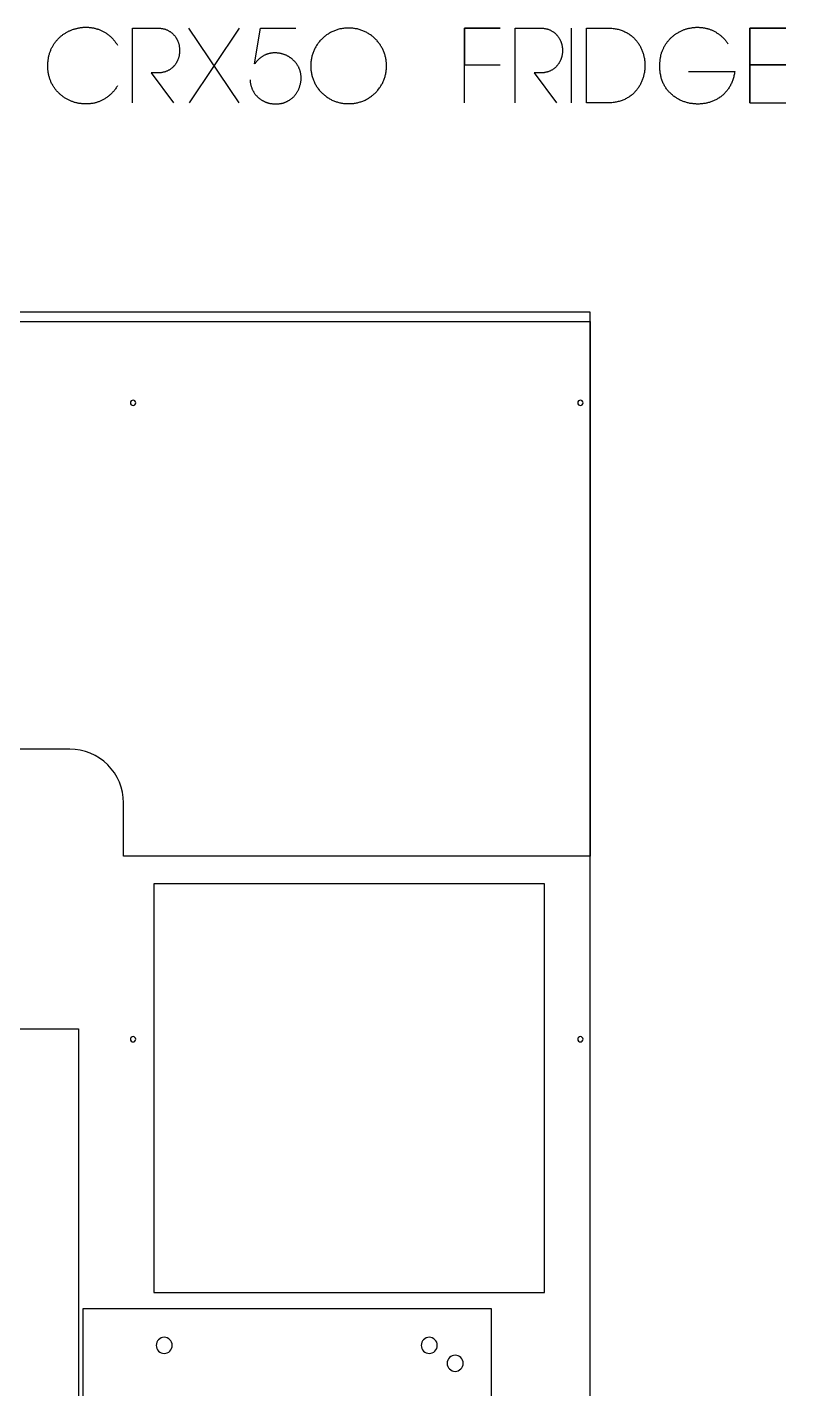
# Model space of a CAD drawing. Extents: x -767 to 5144, y -506 to 2808.
# Drawn here: x 4435 to 5144, y 1433 to 2706 of the extents above; entities that cross this region are included whole.
import ezdxf

# ---------------------------------------------------------------- set-up
doc = ezdxf.new("R2010")
doc.units = 0
doc.layers.add('LAYER_1', color=18, linetype='CONTINUOUS')
doc.layers.add('T5_LOGOLAYER_21', color=18, linetype='CONTINUOUS')

msp = doc.modelspace()

# ---------------------------------------------------------------- linework, layer by layer
at = {"layer": 'LAYER_1'}
for points in [[(3740.9, 0), (4960.9, 0), (4960.9, 2440), (3740.9, 2440)], [(4766.9, 766), (4868.9, 766), (4868.9, 1508), (4486.9, 1508), (4486.9, 766)]]:
    msp.add_lwpolyline(points, close=True, dxfattribs=at)
for points in [[(4534, 2357.6, 0.414214), (4531.5, 2355.1, 0.414214), (4534, 2352.6, 0.414214), (4536.5, 2355.1, 0.414214)], [(4951.9, 2357.6, 0.414214), (4949.4, 2355.1, 0.414214), (4951.9, 2352.6, 0.414214), (4954.4, 2355.1, 0.414214)], [(4534, 1762.6, 0.414214), (4531.5, 1760.1, 0.414214), (4534, 1757.6, 0.414214), (4536.5, 1760.1, 0.414214)], [(4951.9, 1762.6, 0.414214), (4949.4, 1760.1, 0.414214), (4951.9, 1757.6, 0.414214), (4954.4, 1760.1, 0.414214)], [(4563.1, 1481.5, 0.414214), (4555.6, 1474, 0.414214), (4563.1, 1466.5, 0.414214), (4570.6, 1474, 0.414214)], [(4810.7, 1481.5, 0.414214), (4803.2, 1474, 0.414214), (4810.7, 1466.5, 0.414214), (4818.2, 1474, 0.414214)], [(4834.9, 1464.7, 0.414214), (4827.4, 1457.2, 0.414214), (4834.9, 1449.7, 0.414214), (4842.4, 1457.2, 0.414214)]]:
    msp.add_lwpolyline(points, format="xyb", close=True, dxfattribs=at)
at = {"layer": 'T5_LOGOLAYER_21'}
for points in [[(4519.5, 2651.6), (4519.1, 2650.8), (4518.6, 2650.1), (4518.2, 2649.5), (4517.7, 2648.8), (4517.2, 2648.1), (4516.7, 2647.5), (4516.2, 2646.9), (4515.7, 2646.3), (4515.2, 2645.7), (4514.7, 2645.1), (4514.1, 2644.5), (4513.6, 2644), (4513, 2643.5), (4512.4, 2642.9), (4511.9, 2642.4), (4511.3, 2642), (4510.7, 2641.5), (4510.1, 2641.1), (4509.5, 2640.6), (4508.9, 2640.2), (4508.3, 2639.8), (4507.7, 2639.4), (4507.1, 2639), (4506.4, 2638.7), (4505.8, 2638.3), (4505.2, 2638), (4504.5, 2637.7), (4503.9, 2637.4), (4503.2, 2637.1), (4502.6, 2636.9), (4501.9, 2636.6), (4501.2, 2636.4), (4500.6, 2636.1), (4499.9, 2635.9), (4499.2, 2635.7), (4498.5, 2635.6), (4497.9, 2635.4), (4497.2, 2635.2), (4496.5, 2635.1), (4495.8, 2635), (4495.1, 2634.9), (4494.4, 2634.8), (4493.8, 2634.7), (4493.1, 2634.6), (4492.4, 2634.6), (4491.7, 2634.5), (4491, 2634.5), (4490.3, 2634.5), (4489.6, 2634.5), (4488.9, 2634.5), (4488.2, 2634.5), (4487.5, 2634.6), (4486.8, 2634.6), (4486.1, 2634.7), (4485.5, 2634.8), (4484.8, 2634.9), (4484.1, 2635), (4483.4, 2635.1), (4482.7, 2635.2), (4482, 2635.4), (4481.4, 2635.5), (4480.7, 2635.7), (4480, 2635.9), (4479.4, 2636), (4478.7, 2636.3), (4478, 2636.5), (4477.4, 2636.7), (4476.7, 2636.9), (4476.1, 2637.2), (4475.5, 2637.5), (4474.8, 2637.7), (4474.2, 2638), (4473.6, 2638.3), (4473, 2638.7), (4472.4, 2639), (4471.7, 2639.3), (4471.2, 2639.7), (4470.6, 2640), (4470, 2640.4), (4469.4, 2640.8), (4468.8, 2641.2), (4468.3, 2641.6), (4467.7, 2642), (4467.2, 2642.4), (4466.6, 2642.9), (4466.1, 2643.3), (4465.6, 2643.8), (4465.1, 2644.2), (4464.6, 2644.7), (4464.1, 2645.2), (4463.6, 2645.7), (4463.1, 2646.2), (4462.6, 2646.8), (4462.2, 2647.3), (4461.7, 2647.8), (4461.3, 2648.4), (4460.9, 2649), (4460.5, 2649.5), (4460.1, 2650.1), (4459.7, 2650.7), (4459.3, 2651.3), (4458.9, 2651.9), (4458.6, 2652.6), (4458.2, 2653.2), (4457.9, 2653.8), (4457.6, 2654.5), (4457.3, 2655.2), (4457, 2655.8), (4456.7, 2656.5), (4456.5, 2657.2), (4456.2, 2657.9), (4456, 2658.6), (4455.8, 2659.3), (4455.6, 2660.1), (4455.4, 2660.8), (4455.2, 2661.5), (4455.1, 2662.3), (4454.9, 2663.1), (4454.8, 2663.8), (4454.7, 2664.6), (4454.6, 2665.4), (4454.5, 2666.2), (4454.5, 2667), (4454.4, 2667.8), (4454.4, 2668.7), (4454.4, 2669.5), (4454.4, 2670.3), (4454.4, 2671.2), (4454.5, 2672), (4454.5, 2672.8), (4454.5, 2673.6), (4454.6, 2674.4), (4454.7, 2675.2), (4454.8, 2676), (4454.9, 2676.8), (4455, 2677.5), (4455.1, 2678.3), (4455.3, 2679.1), (4455.4, 2679.8), (4455.6, 2680.5), (4455.8, 2681.2), (4456, 2682), (4456.3, 2682.7), (4456.5, 2683.4), (4456.8, 2684), (4457, 2684.7), (4457.3, 2685.4), (4457.6, 2686.1), (4457.9, 2686.7), (4458.2, 2687.3), (4458.6, 2688), (4458.9, 2688.6), (4459.3, 2689.2), (4459.6, 2689.8), (4460, 2690.4), (4460.4, 2691), (4460.8, 2691.6), (4461.2, 2692.1), (4461.6, 2692.7), (4462.1, 2693.2), (4462.5, 2693.7), (4463, 2694.3), (4463.4, 2694.8), (4463.9, 2695.3), (4464.4, 2695.8), (4464.9, 2696.2), (4465.4, 2696.7), (4465.9, 2697.2), (4466.4, 2697.6), (4466.9, 2698.1), (4467.4, 2698.5), (4468, 2698.9), (4468.5, 2699.3), (4469.1, 2699.7), (4469.6, 2700.1), (4470.2, 2700.5), (4470.8, 2700.8), (4471.4, 2701.2), (4472, 2701.5), (4472.6, 2701.8), (4473.2, 2702.2), (4473.8, 2702.5), (4474.4, 2702.8), (4475, 2703), (4475.6, 2703.3), (4476.2, 2703.6), (4476.9, 2703.8), (4477.5, 2704.1), (4478.2, 2704.3), (4478.8, 2704.5), (4479.5, 2704.7), (4480.1, 2704.9), (4480.8, 2705.1), (4481.4, 2705.2), (4482.1, 2705.4), (4482.7, 2705.5), (4483.4, 2705.7), (4484.1, 2705.8), (4484.8, 2705.9), (4485.4, 2706), (4486.1, 2706), (4486.8, 2706.1), (4487.5, 2706.2), (4488.1, 2706.2), (4488.8, 2706.2), (4489.5, 2706.2), (4490.2, 2706.2), (4490.9, 2706.2), (4491.5, 2706.2), (4492.2, 2706.2), (4492.9, 2706.1), (4493.6, 2706.1), (4494.3, 2706), (4494.9, 2705.9), (4495.6, 2705.8), (4496.3, 2705.7), (4497, 2705.6), (4497.6, 2705.4), (4498.3, 2705.3), (4499, 2705.1), (4499.6, 2704.9), (4500.3, 2704.7), (4500.9, 2704.5), (4501.6, 2704.3), (4502.2, 2704), (4502.9, 2703.8), (4503.5, 2703.5), (4504.2, 2703.2), (4504.8, 2702.9), (4505.4, 2702.6), (4506.1, 2702.3), (4506.7, 2702), (4507.3, 2701.6), (4507.9, 2701.2), (4508.5, 2700.9), (4509.1, 2700.5), (4509.7, 2700), (4510.3, 2699.6), (4510.9, 2699.2), (4511.4, 2698.7), (4512, 2698.3), (4512.6, 2697.8), (4513.1, 2697.3), (4513.7, 2696.7), (4514.2, 2696.2), (4514.7, 2695.7), (4515.3, 2695.1), (4515.8, 2694.5), (4516.3, 2693.9), (4516.8, 2693.3), (4517.3, 2692.7), (4517.7, 2692.1), (4518.2, 2691.4), (4518.7, 2690.8), (4519.1, 2690.1), (4519.5, 2689.4)], [(4533.4, 2635.5), (4533.4, 2705.5), (4556.5, 2705.5), (4557.2, 2705.5), (4557.8, 2705.4), (4558.4, 2705.4), (4559, 2705.3), (4559.7, 2705.3), (4560.3, 2705.2), (4560.8, 2705.1), (4561.4, 2705), (4562, 2704.9), (4562.5, 2704.7), (4563.1, 2704.6), (4563.6, 2704.4), (4564.2, 2704.3), (4564.7, 2704.1), (4565.2, 2703.9), (4565.7, 2703.7), (4566.2, 2703.4), (4566.7, 2703.2), (4567.1, 2703), (4567.6, 2702.7), (4568, 2702.4), (4568.5, 2702.2), (4568.9, 2701.9), (4569.3, 2701.6), (4569.7, 2701.3), (4570.1, 2701), (4570.5, 2700.7), (4570.9, 2700.3), (4571.2, 2700), (4571.6, 2699.6), (4571.9, 2699.3), (4572.2, 2698.9), (4572.6, 2698.5), (4572.9, 2698.2), (4573.2, 2697.8), (4573.5, 2697.4), (4573.8, 2697), (4574, 2696.6), (4574.3, 2696.1), (4574.5, 2695.7), (4574.8, 2695.3), (4575, 2694.9), (4575.2, 2694.4), (4575.4, 2694), (4575.6, 2693.5), (4575.8, 2693.1), (4576, 2692.6), (4576.2, 2692.2), (4576.3, 2691.7), (4576.5, 2691.2), (4576.6, 2690.8), (4576.8, 2690.3), (4576.9, 2689.8), (4577, 2689.4), (4577.1, 2688.9), (4577.2, 2688.4), (4577.2, 2687.9), (4577.3, 2687.4), (4577.4, 2686.9), (4577.4, 2686.4), (4577.5, 2685.9), (4577.5, 2685.5), (4577.5, 2685), (4577.5, 2684.5), (4577.5, 2684), (4577.5, 2683.5), (4577.5, 2683), (4577.4, 2682.5), (4577.4, 2682), (4577.3, 2681.5), (4577.2, 2681), (4577.2, 2680.6), (4577.1, 2680.1), (4577, 2679.6), (4576.9, 2679.1), (4576.8, 2678.6), (4576.6, 2678.2), (4576.5, 2677.7), (4576.3, 2677.2), (4576.2, 2676.8), (4576, 2676.3), (4575.8, 2675.8), (4575.6, 2675.4), (4575.4, 2674.9), (4575.2, 2674.5), (4575, 2674.1), (4574.8, 2673.6), (4574.5, 2673.2), (4574.3, 2672.8), (4574, 2672.4), (4573.8, 2672), (4573.5, 2671.6), (4573.2, 2671.2), (4572.9, 2670.8), (4572.6, 2670.4), (4572.2, 2670), (4571.9, 2669.7), (4571.6, 2669.3), (4571.2, 2669), (4570.9, 2668.6), (4570.5, 2668.3), (4570.1, 2668), (4569.7, 2667.6), (4569.3, 2667.3), (4568.9, 2667), (4568.5, 2666.8), (4568, 2666.5), (4567.6, 2666.2), (4567.1, 2666), (4566.7, 2665.7), (4566.2, 2665.5), (4565.7, 2665.3), (4565.2, 2665.1), (4564.7, 2664.9), (4564.2, 2664.7), (4563.6, 2664.5), (4563.1, 2664.3), (4562.5, 2664.2), (4562, 2664.1), (4561.4, 2663.9), (4560.8, 2663.8), (4560.3, 2663.7), (4559.7, 2663.7), (4559, 2663.6), (4558.4, 2663.5), (4557.8, 2663.5), (4557.2, 2663.5), (4556.5, 2663.5), (4550.9, 2663.5), (4571.9, 2635.5)], [(4585.9, 2705.5), (4632.8, 2635.5)], [(4586.6, 2635.5), (4633.5, 2705.5)], [(4643.3, 2657.2), (4643.3, 2656.5), (4643.4, 2655.9), (4643.5, 2655.3), (4643.5, 2654.7), (4643.6, 2654.1), (4643.7, 2653.5), (4643.8, 2652.9), (4644, 2652.3), (4644.1, 2651.8), (4644.3, 2651.2), (4644.4, 2650.7), (4644.6, 2650.1), (4644.8, 2649.6), (4645, 2649.1), (4645.2, 2648.6), (4645.4, 2648.1), (4645.6, 2647.6), (4645.9, 2647.1), (4646.1, 2646.6), (4646.4, 2646.1), (4646.7, 2645.7), (4646.9, 2645.2), (4647.2, 2644.8), (4647.5, 2644.4), (4647.8, 2643.9), (4648.1, 2643.5), (4648.5, 2643.1), (4648.8, 2642.7), (4649.1, 2642.3), (4649.5, 2642), (4649.8, 2641.6), (4650.2, 2641.2), (4650.6, 2640.9), (4650.9, 2640.5), (4651.3, 2640.2), (4651.7, 2639.9), (4652.1, 2639.6), (4652.5, 2639.3), (4652.9, 2639), (4653.3, 2638.7), (4653.8, 2638.4), (4654.2, 2638.1), (4654.6, 2637.9), (4655.1, 2637.6), (4655.5, 2637.4), (4656, 2637.2), (4656.4, 2636.9), (4656.9, 2636.7), (4657.3, 2636.5), (4657.8, 2636.3), (4658.3, 2636.1), (4658.7, 2636), (4659.2, 2635.8), (4659.7, 2635.7), (4660.2, 2635.5), (4660.6, 2635.4), (4661.1, 2635.3), (4661.6, 2635.1), (4662.1, 2635), (4662.6, 2634.9), (4663.1, 2634.8), (4663.6, 2634.8), (4664.1, 2634.7), (4664.6, 2634.6), (4665.1, 2634.6), (4665.6, 2634.6), (4666.1, 2634.5), (4666.6, 2634.5), (4667.1, 2634.5), (4667.6, 2634.5), (4668.1, 2634.5), (4668.6, 2634.5), (4669.1, 2634.6), (4669.6, 2634.6), (4670.1, 2634.7), (4670.6, 2634.7), (4671.1, 2634.8), (4671.6, 2634.9), (4672.1, 2635), (4672.6, 2635.1), (4673.1, 2635.2), (4673.6, 2635.3), (4674.1, 2635.4), (4674.5, 2635.6), (4675, 2635.7), (4675.5, 2635.9), (4676, 2636.1), (4676.4, 2636.3), (4676.9, 2636.5), (4677.4, 2636.7), (4677.8, 2636.9), (4678.3, 2637.1), (4678.7, 2637.3), (4679.2, 2637.6), (4679.6, 2637.8), (4680.1, 2638.1), (4680.5, 2638.4), (4680.9, 2638.7), (4681.3, 2639), (4681.7, 2639.3), (4682.1, 2639.6), (4682.5, 2639.9), (4682.9, 2640.3), (4683.3, 2640.6), (4683.7, 2641), (4684.1, 2641.3), (4684.4, 2641.7), (4684.8, 2642.1), (4685.2, 2642.5), (4685.5, 2642.9), (4685.8, 2643.4), (4686.2, 2643.8), (4686.5, 2644.3), (4686.8, 2644.7), (4687.1, 2645.2), (4687.4, 2645.7), (4687.7, 2646.1), (4687.9, 2646.7), (4688.2, 2647.2), (4688.5, 2647.7), (4688.7, 2648.2), (4688.9, 2648.8), (4689.2, 2649.3), (4689.4, 2649.9), (4689.6, 2650.5), (4689.8, 2651.1), (4689.9, 2651.7), (4690.1, 2652.3), (4690.3, 2652.9), (4690.4, 2653.5), (4690.5, 2654.1), (4690.6, 2654.7), (4690.7, 2655.2), (4690.8, 2655.8), (4690.9, 2656.4), (4690.9, 2657), (4690.9, 2657.5), (4691, 2658.1), (4691, 2658.7), (4691, 2659.2), (4691, 2659.8), (4690.9, 2660.3), (4690.9, 2660.9), (4690.8, 2661.4), (4690.8, 2661.9), (4690.7, 2662.5), (4690.6, 2663), (4690.5, 2663.5), (4690.4, 2664), (4690.3, 2664.5), (4690.1, 2665), (4690, 2665.5), (4689.8, 2666), (4689.7, 2666.5), (4689.5, 2667), (4689.3, 2667.5), (4689.1, 2667.9), (4688.9, 2668.4), (4688.7, 2668.8), (4688.4, 2669.3), (4688.2, 2669.7), (4688, 2670.2), (4687.7, 2670.6), (4687.4, 2671), (4687.2, 2671.4), (4686.9, 2671.8), (4686.6, 2672.3), (4686.3, 2672.6), (4686, 2673), (4685.7, 2673.4), (4685.3, 2673.8), (4685, 2674.2), (4684.7, 2674.5), (4684.3, 2674.9), (4684, 2675.2), (4683.6, 2675.6), (4683.2, 2675.9), (4682.9, 2676.2), (4682.5, 2676.6), (4682.1, 2676.9), (4681.7, 2677.2), (4681.3, 2677.5), (4680.9, 2677.7), (4680.5, 2678), (4680.1, 2678.3), (4679.7, 2678.6), (4679.2, 2678.8), (4678.8, 2679.1), (4678.4, 2679.3), (4677.9, 2679.5), (4677.5, 2679.7), (4677, 2680), (4676.6, 2680.2), (4676.1, 2680.3), (4675.7, 2680.5), (4675.2, 2680.7), (4674.7, 2680.9), (4674.3, 2681), (4673.8, 2681.2), (4673.3, 2681.3), (4672.8, 2681.5), (4672.4, 2681.6), (4671.9, 2681.7), (4671.4, 2681.8), (4670.9, 2681.9), (4670.4, 2682), (4669.9, 2682), (4669.4, 2682.1), (4668.9, 2682.1), (4668.4, 2682.2), (4667.9, 2682.2), (4667.5, 2682.2), (4667, 2682.3), (4666.5, 2682.3), (4666, 2682.2), (4665.5, 2682.2), (4665, 2682.2), (4664.5, 2682.2), (4664, 2682.1), (4663.5, 2682), (4663, 2682), (4662.5, 2681.9), (4662, 2681.8), (4661.5, 2681.7), (4661, 2681.6), (4660.5, 2681.4), (4660, 2681.3), (4659.6, 2681.1), (4659.1, 2681), (4658.6, 2680.8), (4658.1, 2680.6), (4657.6, 2680.4), (4657.2, 2680.2), (4656.7, 2680), (4656.2, 2679.7), (4655.8, 2679.5), (4655.3, 2679.2), (4654.9, 2679), (4654.4, 2678.7), (4654, 2678.4), (4653.5, 2678.1), (4653.1, 2677.7), (4652.6, 2677.4), (4652.2, 2677.1), (4651.8, 2676.7), (4651.4, 2676.3), (4651, 2675.9), (4650.6, 2675.5), (4650.1, 2675.1), (4649.8, 2674.7), (4649.4, 2674.3), (4649, 2673.8), (4648.6, 2673.3), (4648.2, 2672.9), (4647.9, 2672.4), (4647.5, 2671.9), (4653.1, 2705.5), (4686, 2705.5)], [(4843.5, 2635.5), (4843.5, 2705.5), (4877.1, 2705.5), (4843.5, 2705.5), (4843.5, 2671.2), (4877.1, 2671.2)], [(4891.1, 2635.5), (4891.1, 2705.5), (4914.2, 2705.5), (4914.9, 2705.5), (4915.5, 2705.4), (4916.1, 2705.4), (4916.7, 2705.3), (4917.4, 2705.3), (4918, 2705.2), (4918.5, 2705.1), (4919.1, 2705), (4919.7, 2704.9), (4920.2, 2704.7), (4920.8, 2704.6), (4921.3, 2704.4), (4921.9, 2704.3), (4922.4, 2704.1), (4922.9, 2703.9), (4923.4, 2703.7), (4923.9, 2703.4), (4924.4, 2703.2), (4924.8, 2703), (4925.3, 2702.7), (4925.7, 2702.4), (4926.2, 2702.2), (4926.6, 2701.9), (4927, 2701.6), (4927.4, 2701.3), (4927.8, 2701), (4928.2, 2700.7), (4928.6, 2700.3), (4928.9, 2700), (4929.3, 2699.6), (4929.6, 2699.3), (4929.9, 2698.9), (4930.3, 2698.5), (4930.6, 2698.2), (4930.9, 2697.8), (4931.2, 2697.4), (4931.5, 2697), (4931.7, 2696.6), (4932, 2696.1), (4932.2, 2695.7), (4932.5, 2695.3), (4932.7, 2694.9), (4932.9, 2694.4), (4933.1, 2694), (4933.3, 2693.5), (4933.5, 2693.1), (4933.7, 2692.6), (4933.9, 2692.2), (4934, 2691.7), (4934.2, 2691.2), (4934.3, 2690.8), (4934.5, 2690.3), (4934.6, 2689.8), (4934.7, 2689.4), (4934.8, 2688.9), (4934.9, 2688.4), (4934.9, 2687.9), (4935, 2687.4), (4935.1, 2686.9), (4935.1, 2686.4), (4935.2, 2685.9), (4935.2, 2685.5), (4935.2, 2685), (4935.2, 2684.5), (4935.2, 2684), (4935.2, 2683.5), (4935.2, 2683), (4935.1, 2682.5), (4935.1, 2682), (4935, 2681.5), (4934.9, 2681), (4934.9, 2680.6), (4934.8, 2680.1), (4934.7, 2679.6), (4934.6, 2679.1), (4934.5, 2678.6), (4934.3, 2678.2), (4934.2, 2677.7), (4934, 2677.2), (4933.9, 2676.8), (4933.7, 2676.3), (4933.5, 2675.8), (4933.3, 2675.4), (4933.1, 2674.9), (4932.9, 2674.5), (4932.7, 2674.1), (4932.5, 2673.6), (4932.2, 2673.2), (4932, 2672.8), (4931.7, 2672.4), (4931.5, 2672), (4931.2, 2671.6), (4930.9, 2671.2), (4930.6, 2670.8), (4930.3, 2670.4), (4929.9, 2670), (4929.6, 2669.7), (4929.3, 2669.3), (4928.9, 2669), (4928.6, 2668.6), (4928.2, 2668.3), (4927.8, 2668), (4927.4, 2667.6), (4927, 2667.3), (4926.6, 2667), (4926.2, 2666.8), (4925.7, 2666.5), (4925.3, 2666.2), (4924.8, 2666), (4924.4, 2665.7), (4923.9, 2665.5), (4923.4, 2665.3), (4922.9, 2665.1), (4922.4, 2664.9), (4921.9, 2664.7), (4921.3, 2664.5), (4920.8, 2664.3), (4920.2, 2664.2), (4919.7, 2664.1), (4919.1, 2663.9), (4918.5, 2663.8), (4918, 2663.7), (4917.4, 2663.7), (4916.7, 2663.6), (4916.1, 2663.5), (4915.5, 2663.5), (4914.9, 2663.5), (4914.2, 2663.5), (4908.6, 2663.5), (4929.6, 2635.5)], [(4943.6, 2635.5), (4943.6, 2705.5)], [(5052.8, 2664.9), (5096.2, 2664.9), (5096, 2663.8), (5095.8, 2662.8), (5095.6, 2661.8), (5095.4, 2660.9), (5095.2, 2659.9), (5094.9, 2659), (5094.6, 2658), (5094.3, 2657.1), (5094, 2656.2), (5093.7, 2655.4), (5093.3, 2654.5), (5093, 2653.7), (5092.6, 2652.9), (5092.2, 2652.1), (5091.8, 2651.3), (5091.3, 2650.6), (5090.9, 2649.8), (5090.4, 2649.1), (5089.9, 2648.4), (5089.4, 2647.7), (5088.9, 2647), (5088.4, 2646.4), (5087.8, 2645.7), (5087.3, 2645.1), (5086.7, 2644.5), (5086.1, 2643.9), (5085.5, 2643.4), (5084.9, 2642.8), (5084.3, 2642.3), (5083.7, 2641.8), (5083, 2641.3), (5082.4, 2640.8), (5081.7, 2640.4), (5081.1, 2639.9), (5080.4, 2639.5), (5079.7, 2639.1), (5079, 2638.7), (5078.3, 2638.3), (5077.6, 2638), (5076.8, 2637.6), (5076.1, 2637.3), (5075.4, 2637), (5074.6, 2636.7), (5073.9, 2636.5), (5073.1, 2636.2), (5072.4, 2636), (5071.6, 2635.8), (5070.8, 2635.5), (5070, 2635.4), (5069.3, 2635.2), (5068.5, 2635), (5067.7, 2634.9), (5066.9, 2634.8), (5066.1, 2634.7), (5065.3, 2634.6), (5064.5, 2634.5), (5063.7, 2634.5), (5062.9, 2634.4), (5062.1, 2634.4), (5061.3, 2634.4), (5060.5, 2634.4), (5059.7, 2634.5), (5058.9, 2634.5), (5058.1, 2634.6), (5057.3, 2634.7), (5056.6, 2634.8), (5055.8, 2634.9), (5055, 2635), (5054.2, 2635.1), (5053.4, 2635.3), (5052.6, 2635.5), (5051.9, 2635.7), (5051.1, 2635.9), (5050.3, 2636.1), (5049.6, 2636.4), (5048.8, 2636.6), (5048, 2636.9), (5047.3, 2637.2), (5046.6, 2637.5), (5045.8, 2637.8), (5045.1, 2638.1), (5044.4, 2638.5), (5043.7, 2638.9), (5043, 2639.2), (5042.3, 2639.6), (5041.6, 2640.1), (5041, 2640.5), (5040.3, 2640.9), (5039.6, 2641.4), (5039, 2641.9), (5038.4, 2642.4), (5037.8, 2642.9), (5037.2, 2643.4), (5036.6, 2643.9), (5036, 2644.5), (5035.4, 2645.1), (5034.9, 2645.6), (5034.3, 2646.2), (5033.8, 2646.9), (5033.3, 2647.5), (5032.8, 2648.1), (5032.3, 2648.8), (5031.8, 2649.5), (5031.4, 2650.2), (5030.9, 2650.9), (5030.5, 2651.6), (5030.1, 2652.3), (5029.7, 2653.1), (5029.3, 2653.8), (5029, 2654.6), (5028.7, 2655.4), (5028.3, 2656.2), (5028.1, 2657), (5027.8, 2657.9), (5027.5, 2658.7), (5027.3, 2659.6), (5027.1, 2660.5), (5026.9, 2661.4), (5026.7, 2662.3), (5026.5, 2663.2), (5026.4, 2664.2), (5026.3, 2665.1), (5026.2, 2666.1), (5026.2, 2667.1), (5026.1, 2668.1), (5026.1, 2669.1), (5026.1, 2670.1), (5026.2, 2671.2), (5026.2, 2672), (5026.2, 2672.8), (5026.2, 2673.6), (5026.3, 2674.3), (5026.3, 2675.1), (5026.4, 2675.9), (5026.5, 2676.6), (5026.6, 2677.4), (5026.8, 2678.1), (5026.9, 2678.8), (5027.1, 2679.6), (5027.2, 2680.3), (5027.4, 2681), (5027.6, 2681.7), (5027.8, 2682.4), (5028.1, 2683.1), (5028.3, 2683.7), (5028.6, 2684.4), (5028.8, 2685.1), (5029.1, 2685.7), (5029.4, 2686.3), (5029.7, 2687), (5030, 2687.6), (5030.3, 2688.2), (5030.7, 2688.8), (5031, 2689.4), (5031.4, 2690), (5031.8, 2690.6), (5032.1, 2691.1), (5032.5, 2691.7), (5032.9, 2692.2), (5033.3, 2692.8), (5033.8, 2693.3), (5034.2, 2693.8), (5034.6, 2694.3), (5035.1, 2694.8), (5035.6, 2695.3), (5036, 2695.8), (5036.5, 2696.3), (5037, 2696.7), (5037.5, 2697.2), (5038, 2697.6), (5038.5, 2698), (5039, 2698.5), (5039.5, 2698.9), (5040.1, 2699.3), (5040.6, 2699.7), (5041.2, 2700), (5041.7, 2700.4), (5042.3, 2700.8), (5042.9, 2701.1), (5043.4, 2701.4), (5044, 2701.8), (5044.6, 2702.1), (5045.2, 2702.4), (5045.8, 2702.7), (5046.4, 2702.9), (5047, 2703.2), (5047.6, 2703.5), (5048.2, 2703.7), (5048.8, 2704), (5049.5, 2704.2), (5050.1, 2704.4), (5050.7, 2704.6), (5051.4, 2704.8), (5052, 2705), (5052.7, 2705.1), (5053.3, 2705.3), (5053.9, 2705.4), (5054.6, 2705.5), (5055.3, 2705.7), (5055.9, 2705.8), (5056.6, 2705.9), (5057.2, 2706), (5057.9, 2706), (5058.5, 2706.1), (5059.2, 2706.1), (5059.9, 2706.2), (5060.5, 2706.2), (5061.2, 2706.2), (5061.9, 2706.2), (5062.5, 2706.2), (5063.2, 2706.1), (5063.9, 2706.1), (5064.5, 2706), (5065.2, 2706), (5065.9, 2705.9), (5066.5, 2705.8), (5067.2, 2705.7), (5067.8, 2705.6), (5068.5, 2705.5), (5069.2, 2705.3), (5069.8, 2705.1), (5070.5, 2705), (5071.1, 2704.8), (5071.8, 2704.6), (5072.4, 2704.4), (5073, 2704.2), (5073.7, 2703.9), (5074.3, 2703.7), (5074.9, 2703.4), (5075.6, 2703.1), (5076.2, 2702.8), (5076.8, 2702.5), (5077.4, 2702.2), (5078, 2701.9), (5078.6, 2701.5), (5079.2, 2701.1), (5079.8, 2700.8), (5080.4, 2700.4), (5081, 2700), (5081.6, 2699.5), (5082.2, 2699.1), (5082.7, 2698.6), (5083.3, 2698.2), (5083.8, 2697.7), (5084.4, 2697.2), (5084.9, 2696.7), (5085.4, 2696.2), (5086, 2695.6), (5086.5, 2695.1), (5087, 2694.5), (5087.5, 2693.9), (5088, 2693.3), (5088.5, 2692.7), (5088.9, 2692.1), (5089.4, 2691.4), (5089.9, 2690.8)], [(5110.2, 2635.5), (5110.2, 2705.5), (5143.8, 2705.5), (5110.2, 2705.5), (5110.2, 2671.2), (5143.8, 2671.2), (5110.2, 2671.2), (5110.2, 2635.5), (5143.8, 2635.5)]]:
    msp.add_lwpolyline(points, dxfattribs=at)
for points in [[(4735, 2634.8), (4735.7, 2634.8), (4736.6, 2634.8), (4737.5, 2634.8), (4738.4, 2634.9), (4739.3, 2635), (4740.2, 2635.1), (4741, 2635.2), (4741.9, 2635.3), (4742.7, 2635.5), (4743.6, 2635.7), (4744.4, 2635.9), (4745.3, 2636.1), (4746.1, 2636.4), (4746.9, 2636.6), (4747.7, 2636.9), (4748.5, 2637.2), (4749.3, 2637.5), (4750.1, 2637.9), (4750.9, 2638.2), (4751.6, 2638.6), (4752.4, 2639), (4753.1, 2639.4), (4753.8, 2639.9), (4754.6, 2640.3), (4755.3, 2640.8), (4755.9, 2641.2), (4756.6, 2641.7), (4757.3, 2642.3), (4757.9, 2642.8), (4758.6, 2643.3), (4759.2, 2643.9), (4759.8, 2644.4), (4760.4, 2645), (4761, 2645.6), (4761.6, 2646.3), (4762.1, 2646.9), (4762.7, 2647.5), (4763.2, 2648.2), (4763.7, 2648.8), (4764.2, 2649.5), (4764.7, 2650.2), (4765.2, 2650.9), (4765.6, 2651.6), (4766, 2652.4), (4766.5, 2653.1), (4766.9, 2653.8), (4767.2, 2654.6), (4767.6, 2655.4), (4767.9, 2656.2), (4768.3, 2656.9), (4768.6, 2657.7), (4768.8, 2658.6), (4769.1, 2659.4), (4769.4, 2660.2), (4769.6, 2661), (4769.8, 2661.9), (4770, 2662.7), (4770.1, 2663.6), (4770.3, 2664.4), (4770.4, 2665.3), (4770.5, 2666.2), (4770.6, 2667.1), (4770.7, 2668), (4770.7, 2668.9), (4770.7, 2669.8), (4770.7, 2670.5), (4770.7, 2671.4), (4770.7, 2672.3), (4770.6, 2673.2), (4770.5, 2674), (4770.4, 2674.9), (4770.3, 2675.8), (4770.1, 2676.7), (4770, 2677.5), (4769.8, 2678.4), (4769.6, 2679.2), (4769.4, 2680), (4769.1, 2680.9), (4768.8, 2681.7), (4768.6, 2682.5), (4768.3, 2683.3), (4767.9, 2684.1), (4767.6, 2684.9), (4767.2, 2685.6), (4766.9, 2686.4), (4766.5, 2687.1), (4766, 2687.9), (4765.6, 2688.6), (4765.2, 2689.3), (4764.7, 2690), (4764.2, 2690.7), (4763.7, 2691.4), (4763.2, 2692.1), (4762.7, 2692.7), (4762.1, 2693.4), (4761.6, 2694), (4761, 2694.6), (4760.4, 2695.2), (4759.8, 2695.8), (4759.2, 2696.4), (4758.6, 2696.9), (4757.9, 2697.5), (4757.3, 2698), (4756.6, 2698.5), (4755.9, 2699), (4755.3, 2699.5), (4754.6, 2699.9), (4753.8, 2700.4), (4753.1, 2700.8), (4752.4, 2701.2), (4751.6, 2701.6), (4750.9, 2702), (4750.1, 2702.4), (4749.3, 2702.7), (4748.5, 2703), (4747.7, 2703.3), (4746.9, 2703.6), (4746.1, 2703.9), (4745.3, 2704.1), (4744.4, 2704.4), (4743.6, 2704.6), (4742.7, 2704.7), (4741.9, 2704.9), (4741, 2705.1), (4740.2, 2705.2), (4739.3, 2705.3), (4738.4, 2705.4), (4737.5, 2705.4), (4736.6, 2705.5), (4735.7, 2705.5), (4735, 2705.5), (4734.1, 2705.5), (4733.2, 2705.4), (4732.3, 2705.4), (4731.4, 2705.3), (4730.5, 2705.2), (4729.7, 2705.1), (4728.8, 2704.9), (4728, 2704.7), (4727.1, 2704.6), (4726.3, 2704.4), (4725.4, 2704.1), (4724.6, 2703.9), (4723.8, 2703.6), (4723, 2703.3), (4722.2, 2703), (4721.4, 2702.7), (4720.6, 2702.4), (4719.8, 2702), (4719.1, 2701.6), (4718.3, 2701.2), (4717.6, 2700.8), (4716.9, 2700.4), (4716.1, 2699.9), (4715.4, 2699.5), (4714.8, 2699), (4714.1, 2698.5), (4713.4, 2698), (4712.8, 2697.5), (4712.1, 2696.9), (4711.5, 2696.4), (4710.9, 2695.8), (4710.3, 2695.2), (4709.7, 2694.6), (4709.1, 2694), (4708.6, 2693.4), (4708, 2692.7), (4707.5, 2692.1), (4707, 2691.4), (4706.5, 2690.7), (4706, 2690), (4705.5, 2689.3), (4705.1, 2688.6), (4704.7, 2687.9), (4704.2, 2687.1), (4703.8, 2686.4), (4703.5, 2685.6), (4703.1, 2684.9), (4702.8, 2684.1), (4702.4, 2683.3), (4702.1, 2682.5), (4701.9, 2681.7), (4701.6, 2680.9), (4701.3, 2680), (4701.1, 2679.2), (4700.9, 2678.4), (4700.7, 2677.5), (4700.6, 2676.7), (4700.4, 2675.8), (4700.3, 2674.9), (4700.2, 2674), (4700.1, 2673.2), (4700, 2672.3), (4700, 2671.4), (4700, 2670.5), (4700, 2669.8), (4700, 2668.9), (4700, 2668), (4700.1, 2667.1), (4700.2, 2666.2), (4700.3, 2665.3), (4700.4, 2664.4), (4700.6, 2663.6), (4700.7, 2662.7), (4700.9, 2661.9), (4701.1, 2661), (4701.3, 2660.2), (4701.6, 2659.4), (4701.9, 2658.6), (4702.1, 2657.7), (4702.4, 2656.9), (4702.8, 2656.2), (4703.1, 2655.4), (4703.5, 2654.6), (4703.8, 2653.8), (4704.2, 2653.1), (4704.7, 2652.4), (4705.1, 2651.6), (4705.5, 2650.9), (4706, 2650.2), (4706.5, 2649.5), (4707, 2648.8), (4707.5, 2648.2), (4708, 2647.5), (4708.6, 2646.9), (4709.1, 2646.3), (4709.7, 2645.6), (4710.3, 2645), (4710.9, 2644.4), (4711.5, 2643.9), (4712.1, 2643.3), (4712.8, 2642.8), (4713.4, 2642.3), (4714.1, 2641.7), (4714.8, 2641.2), (4715.4, 2640.8), (4716.1, 2640.3), (4716.9, 2639.9), (4717.6, 2639.4), (4718.3, 2639), (4719.1, 2638.6), (4719.8, 2638.2), (4720.6, 2637.9), (4721.4, 2637.5), (4722.2, 2637.2), (4723, 2636.9), (4723.8, 2636.6), (4724.6, 2636.4), (4725.4, 2636.1), (4726.3, 2635.9), (4727.1, 2635.7), (4728, 2635.5), (4728.8, 2635.3), (4729.7, 2635.2), (4730.5, 2635.1), (4731.4, 2635), (4732.3, 2634.9), (4733.2, 2634.8), (4734.1, 2634.8)], [(4957.6, 2635.5), (4957.6, 2705.5), (4977.2, 2705.5), (4978.3, 2705.5), (4979.4, 2705.4), (4980.4, 2705.4), (4981.4, 2705.3), (4982.5, 2705.2), (4983.5, 2705), (4984.4, 2704.9), (4985.4, 2704.7), (4986.4, 2704.5), (4987.3, 2704.3), (4988.2, 2704), (4989.1, 2703.7), (4990, 2703.4), (4990.8, 2703.1), (4991.7, 2702.8), (4992.5, 2702.5), (4993.3, 2702.1), (4994.1, 2701.7), (4994.9, 2701.3), (4995.7, 2700.9), (4996.4, 2700.4), (4997.1, 2700), (4997.8, 2699.5), (4998.5, 2699), (4999.2, 2698.5), (4999.9, 2698), (5000.5, 2697.4), (5001.1, 2696.9), (5001.7, 2696.3), (5002.3, 2695.7), (5002.9, 2695.1), (5003.4, 2694.5), (5004, 2693.9), (5004.5, 2693.3), (5005, 2692.6), (5005.5, 2692), (5006, 2691.3), (5006.4, 2690.6), (5006.9, 2689.9), (5007.3, 2689.2), (5007.7, 2688.5), (5008.1, 2687.8), (5008.4, 2687.1), (5008.8, 2686.3), (5009.1, 2685.6), (5009.4, 2684.8), (5009.7, 2684.1), (5010, 2683.3), (5010.3, 2682.5), (5010.5, 2681.8), (5010.8, 2681), (5011, 2680.2), (5011.2, 2679.4), (5011.3, 2678.6), (5011.5, 2677.8), (5011.7, 2677), (5011.8, 2676.2), (5011.9, 2675.4), (5012, 2674.6), (5012.1, 2673.7), (5012.1, 2672.9), (5012.2, 2672.1), (5012.2, 2671.3), (5012.2, 2670.5), (5012.2, 2669.6), (5012.2, 2668.8), (5012.1, 2668), (5012.1, 2667.2), (5012, 2666.4), (5011.9, 2665.6), (5011.8, 2664.7), (5011.7, 2663.9), (5011.5, 2663.1), (5011.3, 2662.3), (5011.2, 2661.5), (5011, 2660.7), (5010.8, 2660), (5010.5, 2659.2), (5010.3, 2658.4), (5010, 2657.6), (5009.7, 2656.9), (5009.4, 2656.1), (5009.1, 2655.3), (5008.8, 2654.6), (5008.4, 2653.9), (5008.1, 2653.1), (5007.7, 2652.4), (5007.3, 2651.7), (5006.9, 2651), (5006.4, 2650.3), (5006, 2649.6), (5005.5, 2649), (5005, 2648.3), (5004.5, 2647.7), (5004, 2647), (5003.4, 2646.4), (5002.9, 2645.8), (5002.3, 2645.2), (5001.7, 2644.6), (5001.1, 2644.1), (5000.5, 2643.5), (4999.9, 2643), (4999.2, 2642.4), (4998.5, 2641.9), (4997.8, 2641.4), (4997.1, 2641), (4996.4, 2640.5), (4995.7, 2640.1), (4994.9, 2639.6), (4994.1, 2639.2), (4993.3, 2638.8), (4992.5, 2638.5), (4991.7, 2638.1), (4990.8, 2637.8), (4990, 2637.5), (4989.1, 2637.2), (4988.2, 2636.9), (4987.3, 2636.7), (4986.4, 2636.5), (4985.4, 2636.3), (4984.4, 2636.1), (4983.5, 2635.9), (4982.5, 2635.8), (4981.4, 2635.7), (4980.4, 2635.6), (4979.4, 2635.5), (4978.3, 2635.5), (4977.2, 2635.5)], [(4553.3, 1523.5), (4918.3, 1523.5), (4918.3, 1905.5), (4553.3, 1905.5)], [(4482.9, 1770), (4482.9, 1270), (3740.9, 1270), (3740.9, 1770)]]:
    msp.add_lwpolyline(points, close=True, dxfattribs=at)
msp.add_lwpolyline([(4525, 1931.3), (4525, 1981.3, 0.415512), (4474.8, 2031.3), (3740.9, 2031.3), (3740.9, 2431.3), (4960.9, 2431.3), (4960.9, 1931.3)], format="xyb", close=True, dxfattribs=at)

doc.saveas('drawing.dxf')
